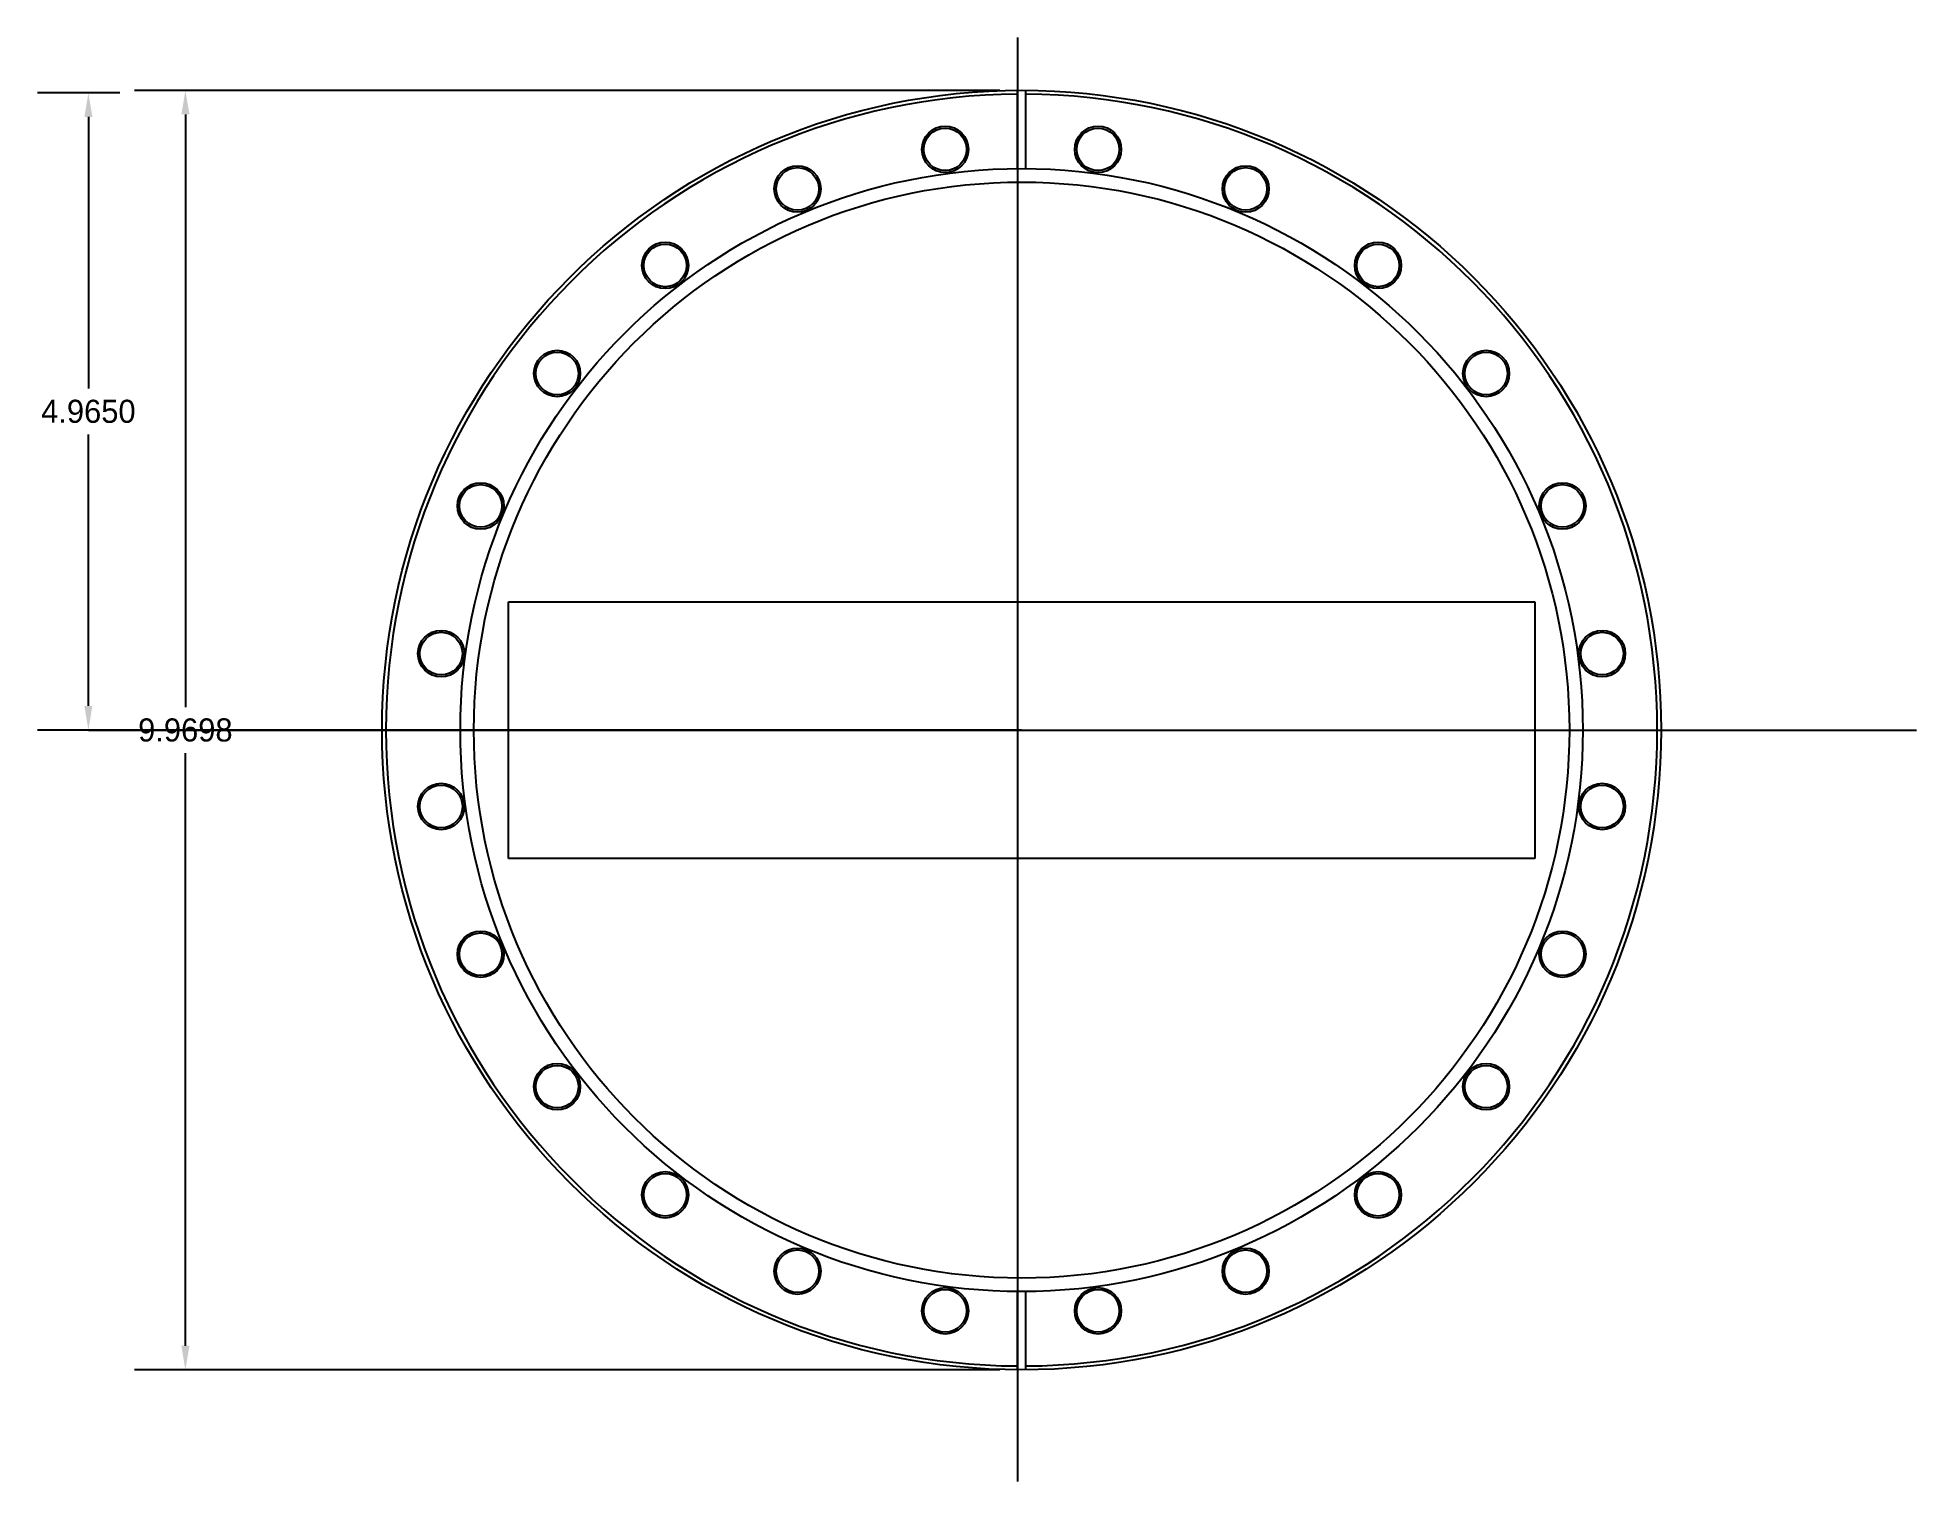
# Model space of a CAD drawing. Extents: x 3.4 to 18, y 5 to 16.2.
import ezdxf

# ---------------------------------------------------------------- set-up
doc = ezdxf.new("R2010")
doc.units = 0
doc.header["$LTSCALE"] = 1.21
doc.header["$MEASUREMENT"] = 0
doc.layers.get('0').update_dxf_attribs({"linetype": 'CONTINUOUS'})
doc.layers.get('Defpoints').update_dxf_attribs({"linetype": 'CONTINUOUS'})
doc.dimstyles.get("Standard").update_dxf_attribs({"dimtxt": 0.15625, "dimasz": 0.18, "dimexe": 0.18, "dimexo": 0.0625, "dimgap": 0.09, "dimtad": 0, "dimtih": 1, "dimtoh": 1, "dimdec": 4, "dimzin": 0, "dimdsep": 46, "dimtxsty": 'Standard', "dimcen": 0.09, "dimadec": 0, "dimazin": 0, "dimtp": 0.005, "dimtm": 0.005, "dimtfac": 1, "dimtdec": 4, "dimtofl": 0, "dimtmove": 0, "dimatfit": 0, "dimfxl": 1, "dimtolj": 1, "dimtzin": 0, "dimarcsym": 0})

# ---------------------------------------------------------------- blocks, each defined once
blk = doc.blocks.new('*D5')
at = {"color": 0, "lineweight": -2}
for p, q in [((3.996, 15.819), (3.354, 15.819)), ((3.75, 15.632), (3.75, 13.517)), ((3.75, 11.042), (3.75, 13.157)), ((4.812, 10.854), (3.354, 10.854))]:
    blk.add_line(p, q, dxfattribs=at)
at = {"color": 0}
for points in [[(3.719, 15.632), (3.781, 15.632), (3.75, 15.819)], [(3.719, 11.042), (3.781, 11.042), (3.75, 10.854)]]:
    blk.add_solid(points, dxfattribs=at)
at = {"layer": 'Defpoints', "color": 0}
for p in [(4.134, 15.819), (3.75, 10.854), (4.95, 10.854)]:
    blk.add_point(p, dxfattribs=at)
at = {"color": 0, "insert": (3.75, 13.337), "char_height": 0.18, "attachment_point": 5}
blk.add_mtext('\\A1;4.9650', dxfattribs=at)
blk = doc.blocks.new('*D7')
at = {"color": 0, "lineweight": -2}
for p, q in [((10.856, 15.839), (4.11, 15.839)), ((4.506, 15.652), (4.506, 11.034)), ((4.506, 6.057), (4.506, 10.674)), ((10.856, 5.869), (4.11, 5.869))]:
    blk.add_line(p, q, dxfattribs=at)
at = {"color": 0}
for points in [[(4.475, 15.652), (4.538, 15.652), (4.506, 15.839)], [(4.475, 6.057), (4.538, 6.057), (4.506, 5.869)]]:
    blk.add_solid(points, dxfattribs=at)
at = {"layer": 'Defpoints', "color": 0}
for p in [(10.993, 15.839), (4.506, 5.869), (10.993, 5.869)]:
    blk.add_point(p, dxfattribs=at)
at = {"color": 0, "insert": (4.506, 10.854), "char_height": 0.18, "attachment_point": 5}
blk.add_mtext('\\A1;9.9698', dxfattribs=at)

msp = doc.modelspace()

# ---------------------------------------------------------------- linework, layer by layer
for p, q in [((10.9934, 16.25), (10.9934, 5)), ((7.02465, 10.85421), (7.02465, 11.85421)), ((7.02465, 11.85421), (15.02465, 11.85421)), ((7.02465, 9.85421), (7.02465, 11.85421)), ((15.02465, 11.85421), (15.02465, 9.85421)), ((11.02465, 10.85421), (3.75, 10.85421)), ((3.75, 10.85421), (18, 10.85421)), ((11.02465, 10.85421), (7.02465, 10.85421)), ((11.02465, 10.85421), (8.73385, 10.85421)), ((15.02465, 9.85421), (7.02465, 9.85421))]:
    msp.add_line(p, q)
at = {"color": 7, "linetype": 'Continuous'}
for p, q in [((10.9934, 15.2291), (10.9934, 15.83911)), ((11.0559, 15.83911), (11.0559, 15.2291)), ((10.9934, 5.86931), (10.9934, 6.47932)), ((11.0559, 6.47932), (11.0559, 5.86931))]:
    msp.add_line(p, q, dxfattribs=at)
for centre, radius in [((11.02465, 10.85421), 4.985), ((10.42893, 15.37916), 0.181), ((10.42893, 15.37916), 0.166), ((11.62037, 15.37916), 0.181), ((11.62037, 15.37916), 0.166), ((9.27808, 15.07079), 0.181), ((9.27808, 15.07079), 0.166), ((12.77122, 15.07079), 0.181), ((12.77122, 15.07079), 0.166), ((11.02465, 10.85421), 4.375), ((11.02465, 10.85421), 4.27), ((8.24626, 14.47507), 0.181), ((13.80304, 14.47507), 0.181), ((8.24626, 14.47507), 0.166), ((13.80304, 14.47507), 0.166), ((7.40379, 13.6326), 0.181), ((7.40379, 13.6326), 0.166), ((14.64552, 13.6326), 0.181), ((14.64552, 13.6326), 0.166), ((6.80807, 12.60078), 0.181), ((6.80807, 12.60078), 0.166), ((15.24124, 12.60078), 0.181), ((15.24124, 12.60078), 0.166), ((6.4997, 11.44993), 0.181), ((6.4997, 11.44993), 0.166), ((15.54961, 11.44993), 0.181), ((15.54961, 11.44993), 0.166), ((6.4997, 10.25849), 0.181), ((6.4997, 10.25849), 0.166), ((15.54961, 10.25849), 0.181), ((15.54961, 10.25849), 0.166), ((6.80807, 9.10764), 0.181), ((6.80807, 9.10764), 0.166), ((15.24124, 9.10764), 0.181), ((15.24124, 9.10764), 0.166), ((7.40379, 8.07582), 0.181), ((7.40379, 8.07582), 0.166), ((14.64552, 8.07582), 0.181), ((14.64552, 8.07582), 0.166), ((8.24626, 7.23334), 0.181), ((8.24626, 7.23334), 0.166), ((13.80304, 7.23334), 0.181), ((13.80304, 7.23334), 0.166), ((9.27808, 6.63762), 0.181), ((9.27808, 6.63762), 0.166), ((12.77122, 6.63762), 0.181), ((12.77122, 6.63762), 0.166), ((10.42893, 6.32925), 0.181), ((10.42893, 6.32925), 0.166), ((11.62037, 6.32925), 0.181), ((11.62037, 6.32925), 0.166)]:
    msp.add_circle(centre, radius, dxfattribs=at)
for start, end in [(90.361353, 269.638647), (270.361353, 89.638647)]:
    msp.add_arc((11.02465, 10.85421), 4.955, start, end, dxfattribs=at)

# ---------------------------------------------------------------- dimensions: what is measured, and where the dimension line sits
for base, p1, p2, picture, middle in [((3.75, 10.85421), (4.1336, 15.81923), (4.9496, 10.85421), '*D5', (3.75, 13.33672)), ((4.50637, 5.86931), (10.9934, 15.83911), (10.9934, 5.86931), '*D7', (4.50637, 10.85421))]:
    dim = msp.add_linear_dim(base=base, p1=p1, p2=p2, angle=90, dimstyle='Standard', override={"dimtxt": 0.18, "dimasz": 0.1875, "dimexe": 0.396, "dimexo": 0.1375, "dimcen": 0.198, "dimtp": 0, "dimtm": 0, "dimatfit": 3})
    dim.commit()
    dim.dimension.update_dxf_attribs({"geometry": picture, "text_midpoint": middle})

doc.saveas('drawing.dxf')
